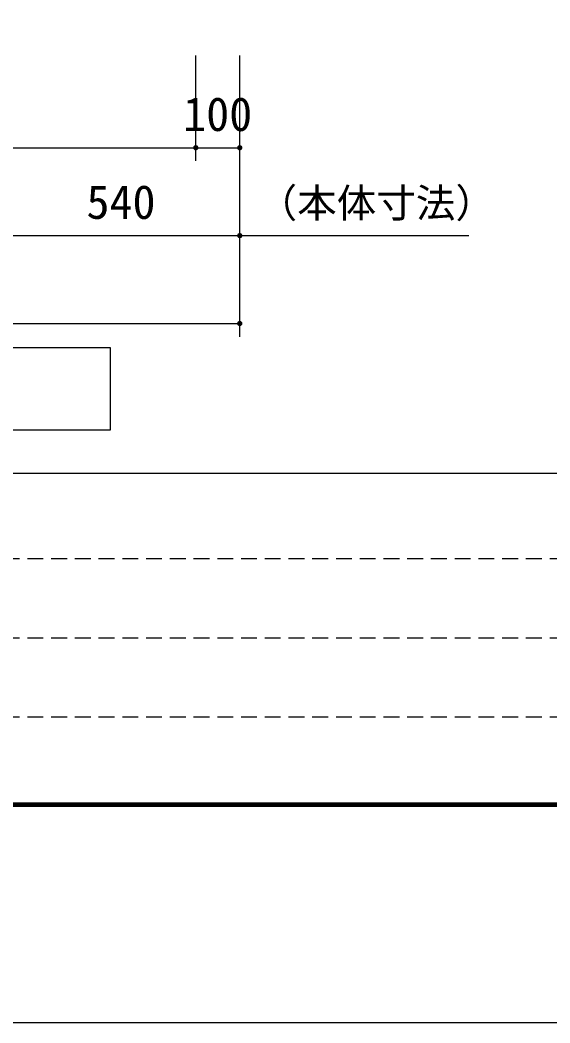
# Model space of a CAD drawing. Units: millimetres, scale not verified. Extents: x -8910 to 8910, y -6308 to 6308.
# Drawn here: x -3863 to -2657, y -6308 to -4025 of the extents above; entities that cross this region are included whole.
import ezdxf
from ezdxf.enums import TextEntityAlignment as Align

# ---------------------------------------------------------------- set-up
doc = ezdxf.new("R2010")
doc.units = ezdxf.units.MM
doc.header["$LTSCALE"] = 30
doc.linetypes.add('DASHED1', pattern=[1.8, 1.2, -0.6])
for name, color, linetype, lineweight in [('0-1_機器', 2, 'Continuous', 25), ('0-9_製作', 5, 'Continuous', 25), ('1-0_図面枠', 7, 'Continuous', 25), ('1-1_Axis_waku', 7, 'Continuous', 25)]:
    doc.layers.add(name, color=color, linetype=linetype, lineweight=lineweight)
doc.styles.add('ＭＳ ゴシック', font='')
doc.styles.get('ＭＳ ゴシック').set_extended_font_data('MS Gothic')

msp = doc.modelspace()

# ---------------------------------------------------------------- linework, layer by layer
at = {"layer": '0-1_機器'}
for p, q in [((-5862.99, -4315.69), (-3462.99, -4315.69)), ((-3462.99, -4315.69), (-3362.99, -4315.69)), ((-3903, -4515.69), (-3362.99, -4515.69)), ((-5962.99, -4715.69), (-3362.99, -4715.69))]:
    msp.add_line(p, q, dxfattribs=at)
at = {"layer": '0-1_機器', "color": 3}
msp.add_lwpolyline([(-3657.12, -4957.71), (-3657.12, -4771.4), (-5686.44, -4771.4), (-5686.44, -4957.71)], close=True, dxfattribs=at)
at = {"layer": '0-9_製作', "color": 2}
for p, q in [((-3462.99, -4345.69), (-3462.99, -4106.08)), ((-3362.99, -4345.69), (-3362.99, -4106.08)), ((-3362.99, -4545.69), (-3362.99, -4315.69)), ((-3362.99, -4745.69), (-3362.99, -4515.69)), ((-3362.99, -4515.69), (-2841.6, -4515.69))]:
    msp.add_line(p, q, dxfattribs=at)
at = {"layer": '0-9_製作'}
for points in [[(-3468.42, -4313.13), (-3462.99, -4315.69), (-3468.7, -4313.84)], [(-3468.06, -4312.47), (-3462.99, -4315.69), (-3468.42, -4313.13)], [(-3467.62, -4311.86), (-3462.99, -4315.69), (-3468.06, -4312.47)], [(-3467.62, -4311.86), (-3462.99, -4309.69), (-3462.99, -4315.69)], [(-3467.1, -4311.32), (-3462.99, -4309.69), (-3467.62, -4311.86)], [(-3466.52, -4310.84), (-3462.99, -4309.69), (-3467.1, -4311.32)], [(-3465.88, -4310.43), (-3462.99, -4309.69), (-3466.52, -4310.84)], [(-3465.2, -4310.11), (-3462.99, -4309.69), (-3465.88, -4310.43)], [(-3464.49, -4309.88), (-3462.99, -4309.69), (-3465.2, -4310.11)], [(-3463.75, -4309.74), (-3462.99, -4309.69), (-3464.49, -4309.88)], [(-3462.99, -4309.69), (-3456.99, -4315.69), (-3462.99, -4315.69)], [(-3462.99, -4309.69), (-3457.04, -4314.94), (-3456.99, -4315.69)], [(-3462.99, -4309.69), (-3457.18, -4314.2), (-3457.04, -4314.94)], [(-3462.62, -4309.7), (-3457.18, -4314.2), (-3462.99, -4309.69)], [(-3462.62, -4309.7), (-3457.41, -4313.48), (-3457.18, -4314.2)], [(-3461.87, -4309.8), (-3457.41, -4313.48), (-3462.62, -4309.7)], [(-3461.87, -4309.8), (-3457.74, -4312.8), (-3457.41, -4313.48)], [(-3461.14, -4309.98), (-3457.74, -4312.8), (-3461.87, -4309.8)], [(-3461.14, -4309.98), (-3458.14, -4312.16), (-3457.74, -4312.8)], [(-3460.44, -4310.26), (-3458.14, -4312.16), (-3461.14, -4309.98)], [(-3460.44, -4310.26), (-3458.62, -4311.58), (-3458.14, -4312.16)], [(-3459.78, -4310.62), (-3458.62, -4311.58), (-3460.44, -4310.26)], [(-3459.78, -4310.62), (-3459.17, -4311.07), (-3458.62, -4311.58)], [(-3368.42, -4313.13), (-3362.99, -4315.69), (-3368.7, -4313.84)], [(-3368.06, -4312.47), (-3362.99, -4315.69), (-3368.42, -4313.13)], [(-3367.62, -4311.86), (-3362.99, -4315.69), (-3368.06, -4312.47)], [(-3367.62, -4311.86), (-3362.99, -4309.69), (-3362.99, -4315.69)], [(-3367.1, -4311.32), (-3362.99, -4309.69), (-3367.62, -4311.86)], [(-3366.52, -4310.84), (-3362.99, -4309.69), (-3367.1, -4311.32)], [(-3365.88, -4310.43), (-3362.99, -4309.69), (-3366.52, -4310.84)], [(-3365.2, -4310.11), (-3362.99, -4309.69), (-3365.88, -4310.43)], [(-3364.49, -4309.88), (-3362.99, -4309.69), (-3365.2, -4310.11)], [(-3363.75, -4309.74), (-3362.99, -4309.69), (-3364.49, -4309.88)], [(-3362.99, -4309.69), (-3356.99, -4315.69), (-3362.99, -4315.69)], [(-3362.99, -4309.69), (-3357.04, -4314.94), (-3356.99, -4315.69)], [(-3362.99, -4309.69), (-3357.18, -4314.2), (-3357.04, -4314.94)], [(-3362.62, -4309.7), (-3357.18, -4314.2), (-3362.99, -4309.69)], [(-3362.62, -4309.7), (-3357.41, -4313.48), (-3357.18, -4314.2)], [(-3361.87, -4309.8), (-3357.41, -4313.48), (-3362.62, -4309.7)], [(-3361.87, -4309.8), (-3357.74, -4312.8), (-3357.41, -4313.48)], [(-3361.14, -4309.98), (-3357.74, -4312.8), (-3361.87, -4309.8)], [(-3361.14, -4309.98), (-3358.14, -4312.16), (-3357.74, -4312.8)], [(-3360.44, -4310.26), (-3358.14, -4312.16), (-3361.14, -4309.98)], [(-3360.44, -4310.26), (-3358.62, -4311.58), (-3358.14, -4312.16)], [(-3359.78, -4310.62), (-3358.62, -4311.58), (-3360.44, -4310.26)], [(-3359.78, -4310.62), (-3359.17, -4311.07), (-3358.62, -4311.58)], [(-3468.98, -4315.31), (-3462.99, -4315.69), (-3468.99, -4315.69)], [(-3468.99, -4315.69), (-3462.99, -4315.69), (-3468.95, -4316.44)], [(-3468.89, -4314.57), (-3462.99, -4315.69), (-3468.98, -4315.31)], [(-3468.95, -4316.44), (-3462.99, -4315.69), (-3462.99, -4321.69)], [(-3468.95, -4316.44), (-3462.99, -4321.69), (-3468.8, -4317.18)], [(-3468.7, -4313.84), (-3462.99, -4315.69), (-3468.89, -4314.57)], [(-3468.8, -4317.18), (-3463.37, -4321.68), (-3468.57, -4317.9)], [(-3468.8, -4317.18), (-3462.99, -4321.69), (-3463.37, -4321.68)], [(-3468.57, -4317.9), (-3464.12, -4321.58), (-3468.25, -4318.58)], [(-3468.57, -4317.9), (-3463.37, -4321.68), (-3464.12, -4321.58)], [(-3468.25, -4318.58), (-3464.85, -4321.4), (-3467.85, -4319.22)], [(-3468.25, -4318.58), (-3464.12, -4321.58), (-3464.85, -4321.4)], [(-3467.85, -4319.22), (-3465.55, -4321.12), (-3467.37, -4319.8)], [(-3467.85, -4319.22), (-3464.85, -4321.4), (-3465.55, -4321.12)], [(-3467.37, -4319.8), (-3466.21, -4320.76), (-3466.82, -4320.31)], [(-3467.37, -4319.8), (-3465.55, -4321.12), (-3466.21, -4320.76)], [(-3462.99, -4315.69), (-3462.24, -4321.64), (-3462.99, -4321.69)], [(-3462.99, -4315.69), (-3461.5, -4321.5), (-3462.24, -4321.64)], [(-3462.99, -4315.69), (-3460.78, -4321.27), (-3461.5, -4321.5)], [(-3462.99, -4315.69), (-3460.1, -4320.95), (-3460.78, -4321.27)], [(-3462.99, -4315.69), (-3459.47, -4320.54), (-3460.1, -4320.95)], [(-3462.99, -4315.69), (-3458.89, -4320.06), (-3459.47, -4320.54)], [(-3462.99, -4315.69), (-3458.37, -4319.51), (-3458.89, -4320.06)], [(-3462.99, -4315.69), (-3457.93, -4318.9), (-3458.37, -4319.51)], [(-3456.99, -4315.69), (-3457.93, -4318.9), (-3462.99, -4315.69)], [(-3456.99, -4315.69), (-3457.56, -4318.24), (-3457.93, -4318.9)], [(-3456.99, -4315.69), (-3457.29, -4317.54), (-3457.56, -4318.24)], [(-3456.99, -4315.69), (-3457.1, -4316.81), (-3457.29, -4317.54)], [(-3456.99, -4315.69), (-3457.01, -4316.07), (-3457.1, -4316.81)], [(-3368.98, -4315.31), (-3362.99, -4315.69), (-3368.99, -4315.69)], [(-3368.99, -4315.69), (-3362.99, -4315.69), (-3368.95, -4316.44)], [(-3368.89, -4314.57), (-3362.99, -4315.69), (-3368.98, -4315.31)], [(-3368.95, -4316.44), (-3362.99, -4315.69), (-3362.99, -4321.69)], [(-3368.95, -4316.44), (-3362.99, -4321.69), (-3368.8, -4317.18)], [(-3368.7, -4313.84), (-3362.99, -4315.69), (-3368.89, -4314.57)], [(-3368.8, -4317.18), (-3363.37, -4321.68), (-3368.57, -4317.9)], [(-3368.8, -4317.18), (-3362.99, -4321.69), (-3363.37, -4321.68)], [(-3368.57, -4317.9), (-3364.12, -4321.58), (-3368.25, -4318.58)], [(-3368.57, -4317.9), (-3363.37, -4321.68), (-3364.12, -4321.58)], [(-3368.25, -4318.58), (-3364.85, -4321.4), (-3367.85, -4319.22)], [(-3368.25, -4318.58), (-3364.12, -4321.58), (-3364.85, -4321.4)], [(-3367.85, -4319.22), (-3365.55, -4321.12), (-3367.37, -4319.8)], [(-3367.85, -4319.22), (-3364.85, -4321.4), (-3365.55, -4321.12)], [(-3367.37, -4319.8), (-3366.21, -4320.76), (-3366.82, -4320.31)], [(-3367.37, -4319.8), (-3365.55, -4321.12), (-3366.21, -4320.76)], [(-3362.99, -4315.69), (-3362.24, -4321.64), (-3362.99, -4321.69)], [(-3362.99, -4315.69), (-3361.5, -4321.5), (-3362.24, -4321.64)], [(-3362.99, -4315.69), (-3360.78, -4321.27), (-3361.5, -4321.5)], [(-3362.99, -4315.69), (-3360.1, -4320.95), (-3360.78, -4321.27)], [(-3362.99, -4315.69), (-3359.47, -4320.54), (-3360.1, -4320.95)], [(-3362.99, -4315.69), (-3358.89, -4320.06), (-3359.47, -4320.54)], [(-3362.99, -4315.69), (-3358.37, -4319.51), (-3358.89, -4320.06)], [(-3362.99, -4315.69), (-3357.93, -4318.9), (-3358.37, -4319.51)], [(-3356.99, -4315.69), (-3357.93, -4318.9), (-3362.99, -4315.69)], [(-3356.99, -4315.69), (-3357.56, -4318.24), (-3357.93, -4318.9)], [(-3356.99, -4315.69), (-3357.29, -4317.54), (-3357.56, -4318.24)], [(-3356.99, -4315.69), (-3357.1, -4316.81), (-3357.29, -4317.54)], [(-3356.99, -4315.69), (-3357.01, -4316.07), (-3357.1, -4316.81)], [(-3368.98, -4515.31), (-3362.99, -4515.69), (-3368.99, -4515.69)], [(-3368.99, -4515.69), (-3362.99, -4515.69), (-3368.95, -4516.44)], [(-3368.89, -4514.57), (-3362.99, -4515.69), (-3368.98, -4515.31)], [(-3368.95, -4516.44), (-3362.99, -4515.69), (-3368.8, -4517.18)], [(-3368.7, -4513.84), (-3362.99, -4515.69), (-3368.89, -4514.57)], [(-3368.8, -4517.18), (-3362.99, -4515.69), (-3362.99, -4521.69)], [(-3368.8, -4517.18), (-3363.37, -4521.68), (-3368.57, -4517.9)], [(-3368.8, -4517.18), (-3362.99, -4521.69), (-3363.37, -4521.68)], [(-3368.42, -4513.13), (-3362.99, -4515.69), (-3368.7, -4513.84)], [(-3368.57, -4517.9), (-3364.12, -4521.58), (-3368.25, -4518.58)], [(-3368.57, -4517.9), (-3363.37, -4521.68), (-3364.12, -4521.58)], [(-3368.06, -4512.47), (-3362.99, -4515.69), (-3368.42, -4513.13)], [(-3368.25, -4518.58), (-3364.85, -4521.4), (-3367.85, -4519.22)], [(-3368.25, -4518.58), (-3364.12, -4521.58), (-3364.85, -4521.4)], [(-3367.62, -4511.86), (-3362.99, -4515.69), (-3368.06, -4512.47)], [(-3367.62, -4511.86), (-3362.99, -4509.69), (-3362.99, -4515.69)], [(-3367.1, -4511.32), (-3362.99, -4509.69), (-3367.62, -4511.86)], [(-3366.52, -4510.84), (-3362.99, -4509.69), (-3367.1, -4511.32)], [(-3365.88, -4510.43), (-3362.99, -4509.69), (-3366.52, -4510.84)], [(-3365.2, -4510.11), (-3362.99, -4509.69), (-3365.88, -4510.43)], [(-3364.49, -4509.88), (-3362.99, -4509.69), (-3365.2, -4510.11)], [(-3363.75, -4509.74), (-3362.99, -4509.69), (-3364.49, -4509.88)], [(-3362.99, -4509.69), (-3356.99, -4515.69), (-3362.99, -4515.69)], [(-3362.99, -4509.69), (-3357.04, -4514.94), (-3356.99, -4515.69)], [(-3362.99, -4509.69), (-3357.18, -4514.2), (-3357.04, -4514.94)], [(-3362.99, -4509.69), (-3357.41, -4513.48), (-3357.18, -4514.2)], [(-3362.62, -4509.7), (-3357.41, -4513.48), (-3362.99, -4509.69)], [(-3362.99, -4515.69), (-3362.24, -4521.64), (-3362.99, -4521.69)], [(-3362.99, -4515.69), (-3361.5, -4521.5), (-3362.24, -4521.64)], [(-3362.99, -4515.69), (-3360.78, -4521.27), (-3361.5, -4521.5)], [(-3362.99, -4515.69), (-3360.1, -4520.95), (-3360.78, -4521.27)], [(-3362.99, -4515.69), (-3359.47, -4520.54), (-3360.1, -4520.95)], [(-3362.99, -4515.69), (-3358.89, -4520.06), (-3359.47, -4520.54)], [(-3362.99, -4515.69), (-3358.37, -4519.51), (-3358.89, -4520.06)], [(-3362.99, -4515.69), (-3357.93, -4518.9), (-3358.37, -4519.51)], [(-3356.99, -4515.69), (-3357.93, -4518.9), (-3362.99, -4515.69)], [(-3361.87, -4509.8), (-3357.41, -4513.48), (-3362.62, -4509.7)], [(-3361.87, -4509.8), (-3357.74, -4512.8), (-3357.41, -4513.48)], [(-3361.14, -4509.98), (-3357.74, -4512.8), (-3361.87, -4509.8)], [(-3361.14, -4509.98), (-3358.14, -4512.16), (-3357.74, -4512.8)], [(-3360.44, -4510.26), (-3358.14, -4512.16), (-3361.14, -4509.98)], [(-3360.44, -4510.26), (-3358.62, -4511.58), (-3358.14, -4512.16)], [(-3359.78, -4510.62), (-3358.62, -4511.58), (-3360.44, -4510.26)], [(-3359.78, -4510.62), (-3359.17, -4511.07), (-3358.62, -4511.58)], [(-3356.99, -4515.69), (-3357.56, -4518.24), (-3357.93, -4518.9)], [(-3356.99, -4515.69), (-3357.29, -4517.54), (-3357.56, -4518.24)], [(-3356.99, -4515.69), (-3357.1, -4516.81), (-3357.29, -4517.54)], [(-3356.99, -4515.69), (-3357.01, -4516.07), (-3357.1, -4516.81)], [(-3367.85, -4519.22), (-3365.55, -4521.12), (-3367.37, -4519.8)], [(-3367.85, -4519.22), (-3364.85, -4521.4), (-3365.55, -4521.12)], [(-3367.37, -4519.8), (-3366.21, -4520.76), (-3366.82, -4520.31)], [(-3367.37, -4519.8), (-3365.55, -4521.12), (-3366.21, -4520.76)], [(-3368.98, -4715.31), (-3362.99, -4715.69), (-3368.99, -4715.69)], [(-3368.99, -4715.69), (-3362.99, -4715.69), (-3368.95, -4716.44)], [(-3368.89, -4714.57), (-3362.99, -4715.69), (-3368.98, -4715.31)], [(-3368.95, -4716.44), (-3362.99, -4715.69), (-3368.8, -4717.18)], [(-3368.7, -4713.84), (-3362.99, -4715.69), (-3368.89, -4714.57)], [(-3368.8, -4717.18), (-3362.99, -4715.69), (-3362.99, -4721.69)], [(-3368.8, -4717.18), (-3362.99, -4721.69), (-3368.57, -4717.9)], [(-3368.42, -4713.13), (-3362.99, -4715.69), (-3368.7, -4713.84)], [(-3368.57, -4717.9), (-3363.37, -4721.68), (-3368.25, -4718.58)], [(-3368.57, -4717.9), (-3362.99, -4721.69), (-3363.37, -4721.68)], [(-3368.06, -4712.47), (-3362.99, -4715.69), (-3368.42, -4713.13)], [(-3368.25, -4718.58), (-3364.12, -4721.58), (-3367.85, -4719.22)], [(-3368.25, -4718.58), (-3363.37, -4721.68), (-3364.12, -4721.58)], [(-3367.62, -4711.86), (-3362.99, -4715.69), (-3368.06, -4712.47)], [(-3367.85, -4719.22), (-3364.85, -4721.4), (-3367.37, -4719.8)], [(-3367.85, -4719.22), (-3364.12, -4721.58), (-3364.85, -4721.4)], [(-3367.62, -4711.86), (-3362.99, -4709.69), (-3362.99, -4715.69)], [(-3367.1, -4711.32), (-3362.99, -4709.69), (-3367.62, -4711.86)], [(-3367.37, -4719.8), (-3365.55, -4721.12), (-3366.82, -4720.31)], [(-3367.37, -4719.8), (-3364.85, -4721.4), (-3365.55, -4721.12)], [(-3366.52, -4710.84), (-3362.99, -4709.69), (-3367.1, -4711.32)], [(-3366.82, -4720.31), (-3365.55, -4721.12), (-3366.21, -4720.76)], [(-3365.88, -4710.43), (-3362.99, -4709.69), (-3366.52, -4710.84)], [(-3365.2, -4710.11), (-3362.99, -4709.69), (-3365.88, -4710.43)], [(-3364.49, -4709.88), (-3362.99, -4709.69), (-3365.2, -4710.11)], [(-3363.75, -4709.74), (-3362.99, -4709.69), (-3364.49, -4709.88)], [(-3362.99, -4709.69), (-3356.99, -4715.69), (-3362.99, -4715.69)], [(-3362.99, -4709.69), (-3357.04, -4714.94), (-3356.99, -4715.69)], [(-3362.99, -4709.69), (-3357.18, -4714.2), (-3357.04, -4714.94)], [(-3362.99, -4709.69), (-3357.41, -4713.48), (-3357.18, -4714.2)], [(-3362.62, -4709.7), (-3357.41, -4713.48), (-3362.99, -4709.69)], [(-3362.99, -4715.69), (-3362.24, -4721.64), (-3362.99, -4721.69)], [(-3362.99, -4715.69), (-3361.5, -4721.5), (-3362.24, -4721.64)], [(-3362.99, -4715.69), (-3360.78, -4721.27), (-3361.5, -4721.5)], [(-3362.99, -4715.69), (-3360.1, -4720.95), (-3360.78, -4721.27)], [(-3362.99, -4715.69), (-3359.47, -4720.54), (-3360.1, -4720.95)], [(-3362.99, -4715.69), (-3358.89, -4720.06), (-3359.47, -4720.54)], [(-3362.99, -4715.69), (-3358.37, -4719.51), (-3358.89, -4720.06)], [(-3362.99, -4715.69), (-3357.93, -4718.9), (-3358.37, -4719.51)], [(-3356.99, -4715.69), (-3357.93, -4718.9), (-3362.99, -4715.69)], [(-3362.62, -4709.7), (-3357.74, -4712.8), (-3357.41, -4713.48)], [(-3361.87, -4709.8), (-3357.74, -4712.8), (-3362.62, -4709.7)], [(-3361.87, -4709.8), (-3358.14, -4712.16), (-3357.74, -4712.8)], [(-3361.14, -4709.98), (-3358.14, -4712.16), (-3361.87, -4709.8)], [(-3361.14, -4709.98), (-3358.62, -4711.58), (-3358.14, -4712.16)], [(-3360.44, -4710.26), (-3358.62, -4711.58), (-3361.14, -4709.98)], [(-3360.44, -4710.26), (-3359.17, -4711.07), (-3358.62, -4711.58)], [(-3359.78, -4710.62), (-3359.17, -4711.07), (-3360.44, -4710.26)], [(-3356.99, -4715.69), (-3357.56, -4718.24), (-3357.93, -4718.9)], [(-3356.99, -4715.69), (-3357.29, -4717.54), (-3357.56, -4718.24)], [(-3356.99, -4715.69), (-3357.1, -4716.81), (-3357.29, -4717.54)], [(-3356.99, -4715.69), (-3357.01, -4716.07), (-3357.1, -4716.81)]]:
    msp.add_solid(points, dxfattribs=at)
at = {"layer": '1-0_図面枠'}
msp.add_lwpolyline([(-8910, -6307.5), (-8910, 6307.5), (8910, 6307.5), (8910, -6307.5)], close=True, dxfattribs=at)
at = {"layer": '1-1_Axis_waku'}
for p, q in [((-7770, -5056.5), (8400, -5056.5)), ((8408.4, -5814.9), (-7778.4, -5814.9)), ((8407.8, -5814.3), (-7777.8, -5814.3)), ((8407.2, -5813.7), (-7777.2, -5813.7)), ((8406.6, -5813.1), (-7776.6, -5813.1)), ((8406, -5812.5), (-7776, -5812.5)), ((8405.4, -5811.9), (-7775.4, -5811.9)), ((8404.8, -5811.3), (-7774.8, -5811.3)), ((8404.2, -5810.7), (-7774.2, -5810.7)), ((8403.6, -5810.1), (-7773.6, -5810.1)), ((8403, -5809.5), (-7773, -5809.5)), ((8402.4, -5808.9), (-7772.4, -5808.9)), ((8401.8, -5808.3), (-7771.8, -5808.3)), ((8401.2, -5807.7), (-7771.2, -5807.7)), ((8400.6, -5807.1), (-7770.6, -5807.1)), ((-7770, -5806.5), (8400, -5806.5))]:
    msp.add_line(p, q, dxfattribs=at)
at = {"layer": '1-1_Axis_waku', "linetype": 'DASHED1'}
for p, q in [((240, -5251.5), (-7770, -5251.5)), ((240, -5431.5), (-7770, -5431.5)), ((240, -5611.5), (-7770, -5611.5))]:
    msp.add_line(p, q, dxfattribs=at)

# ---------------------------------------------------------------- texts
at = {"layer": '0-1_機器', "color": 4, "style": 'ＭＳ ゴシック'}
for s, p in [('100', (-3491.74, -4300.69)), ('540', (-3711.74, -4500.69))]:
    msp.add_text(s, height=76.98, dxfattribs=at).set_placement(p, align=Align.BOTTOM_LEFT)
at = {"layer": '0-9_製作', "color": 4, "style": 'ＭＳ ゴシック'}
msp.add_text('（本体寸法）', height=65.98, dxfattribs=at).set_placement((-3322.38, -4494.17), align=Align.BOTTOM_LEFT)

doc.saveas('drawing.dxf')
